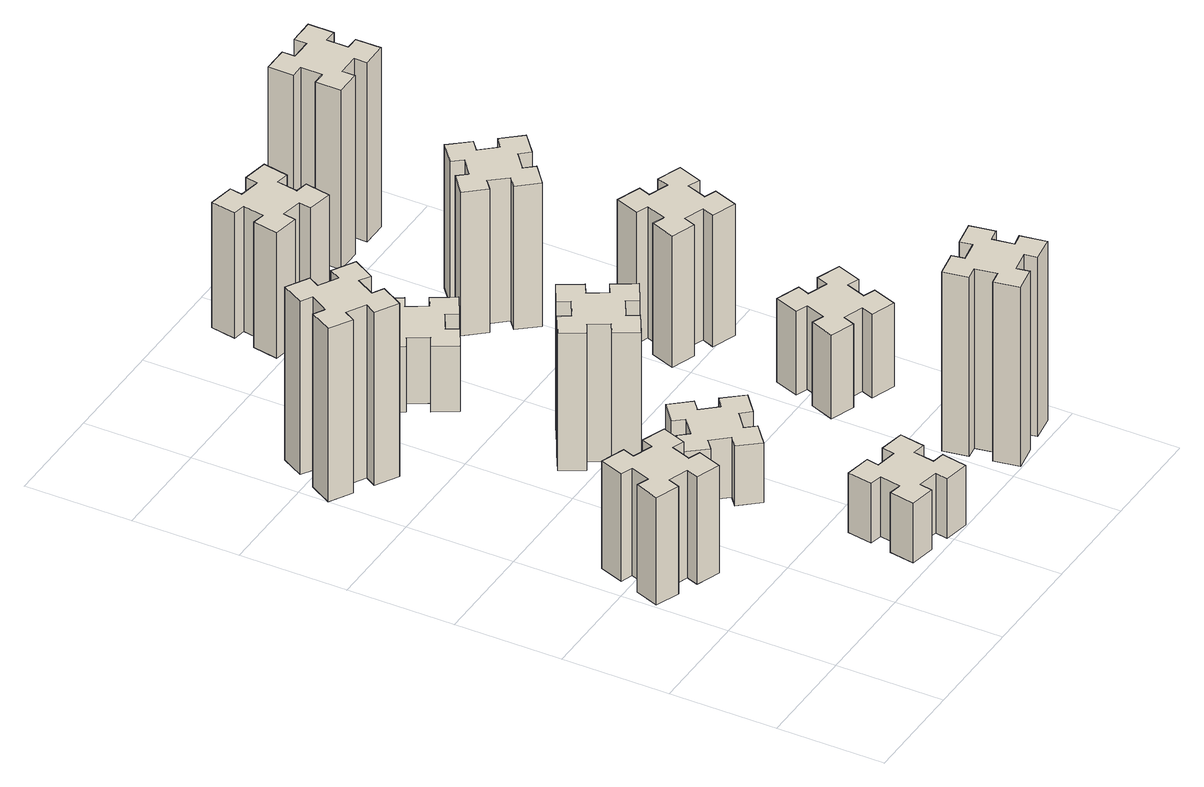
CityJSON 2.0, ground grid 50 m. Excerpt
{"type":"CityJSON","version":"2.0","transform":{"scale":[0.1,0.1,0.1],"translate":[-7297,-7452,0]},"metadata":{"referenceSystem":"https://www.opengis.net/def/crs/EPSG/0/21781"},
"CityObjects":{
"building1":{"type":"Building","attributes":{"class":"1000","function":"1000","usage":"1000","yearOfConstruction":2016,"roofType":"1000","measuredHeight":54,"storeysAboveGround":30,"storeysBelowGround":0},"geometry":[{"type":"Solid","lod":"1","boundaries":[[[[0,1,2,3,4,5,6,7,8,9,10,11,12,13,14,15,16,17,18,19]],[[17,16,20,21]],[[16,15,22,20]],[[15,14,23,22]],[[14,13,24,23]],[[13,12,25,24]],[[12,11,26,25]],[[11,10,27,26]],[[10,9,28,27]],[[9,8,29,28]],[[8,7,30,29]],[[7,6,31,30]],[[6,5,32,31]],[[5,4,33,32]],[[4,3,34,33]],[[3,2,35,34]],[[2,1,36,35]],[[1,0,37,36]],[[0,19,38,37]],[[19,18,39,38]],[[18,17,21,39]],[[24,25,26,27,28,29,30,31,32,33,34,35,36,37,38,39,21,20,22,23]]]]}]},
"building2":{"type":"Building","attributes":{"class":"1000","function":"1000","usage":"1000","yearOfConstruction":2016,"roofType":"1000","measuredHeight":87,"storeysAboveGround":30,"storeysBelowGround":0},"geometry":[{"type":"Solid","lod":"1","boundaries":[[[[40,41,42,43,44,45,46,47,48,49,50,51,52,53,54,55,56,57,58,59]],[[57,56,60,61]],[[56,55,62,60]],[[55,54,63,62]],[[54,53,64,63]],[[53,52,65,64]],[[52,51,66,65]],[[51,50,67,66]],[[50,49,68,67]],[[49,48,69,68]],[[48,47,70,69]],[[47,46,71,70]],[[46,45,72,71]],[[45,44,73,72]],[[44,43,74,73]],[[43,42,75,74]],[[42,41,76,75]],[[41,40,77,76]],[[40,59,78,77]],[[59,58,79,78]],[[58,57,61,79]],[[64,65,66,67,68,69,70,71,72,73,74,75,76,77,78,79,61,60,62,63]]]]}]},
"building3":{"type":"Building","attributes":{"class":"1000","function":"1000","usage":"1000","yearOfConstruction":2016,"roofType":"1000","measuredHeight":30,"storeysAboveGround":30,"storeysBelowGround":0},"geometry":[{"type":"Solid","lod":"1","boundaries":[[[[80,81,82,83,84,85,86,87,88,89,90,91,92,93,94,95,96,97,98,99]],[[97,96,100,101]],[[96,95,102,100]],[[95,94,103,102]],[[94,93,104,103]],[[93,92,105,104]],[[92,91,106,105]],[[91,90,107,106]],[[90,89,108,107]],[[89,88,109,108]],[[88,87,110,109]],[[87,86,111,110]],[[86,85,112,111]],[[85,84,113,112]],[[84,83,114,113]],[[83,82,115,114]],[[82,81,116,115]],[[81,80,117,116]],[[80,99,118,117]],[[99,98,119,118]],[[98,97,101,119]],[[104,105,106,107,108,109,110,111,112,113,114,115,116,117,118,119,101,100,102,103]]]]}]},
"building4":{"type":"Building","attributes":{"class":"1000","function":"1000","usage":"1000","yearOfConstruction":2016,"roofType":"1000","measuredHeight":30,"storeysAboveGround":30,"storeysBelowGround":0},"geometry":[{"type":"Solid","lod":"1","boundaries":[[[[120,121,122,123,124,125,126,127,128,129,130,131,132,133,134,135,136,137,138,139]],[[137,136,140,141]],[[136,135,142,140]],[[135,134,143,142]],[[134,133,144,143]],[[133,132,145,144]],[[132,131,146,145]],[[131,130,147,146]],[[130,129,148,147]],[[129,128,149,148]],[[128,127,150,149]],[[127,126,151,150]],[[126,125,152,151]],[[125,124,153,152]],[[124,123,154,153]],[[123,122,155,154]],[[122,121,156,155]],[[121,120,157,156]],[[120,139,158,157]],[[139,138,159,158]],[[138,137,141,159]],[[144,145,146,147,148,149,150,151,152,153,154,155,156,157,158,159,141,140,142,143]]]]}]},
"building5":{"type":"Building","attributes":{"class":"1000","function":"1000","usage":"1000","yearOfConstruction":2016,"roofType":"1000","measuredHeight":69,"storeysAboveGround":30,"storeysBelowGround":0},"geometry":[{"type":"Solid","lod":"1","boundaries":[[[[160,161,162,163,164,165,166,167,168,169,170,171,172,173,174,175,176,177,178,179]],[[177,176,180,181]],[[176,175,182,180]],[[175,174,183,182]],[[174,173,184,183]],[[173,172,185,184]],[[172,171,186,185]],[[171,170,187,186]],[[170,169,188,187]],[[169,168,189,188]],[[168,167,190,189]],[[167,166,191,190]],[[166,165,192,191]],[[165,164,193,192]],[[164,163,194,193]],[[163,162,195,194]],[[162,161,196,195]],[[161,160,197,196]],[[160,179,198,197]],[[179,178,199,198]],[[178,177,181,199]],[[184,185,186,187,188,189,190,191,192,193,194,195,196,197,198,199,181,180,182,183]]]]}]},
"building6":{"type":"Building","attributes":{"class":"1000","function":"1000","usage":"1000","yearOfConstruction":2016,"roofType":"1000","measuredHeight":33,"storeysAboveGround":30,"storeysBelowGround":0},"geometry":[{"type":"Solid","lod":"1","boundaries":[[[[200,201,202,203,204,205,206,207,208,209,210,211,212,213,214,215,216,217,218,219]],[[217,216,220,221]],[[216,215,222,220]],[[215,214,223,222]],[[214,213,224,223]],[[213,212,225,224]],[[212,211,226,225]],[[211,210,227,226]],[[210,209,228,227]],[[209,208,229,228]],[[208,207,230,229]],[[207,206,231,230]],[[206,205,232,231]],[[205,204,233,232]],[[204,203,234,233]],[[203,202,235,234]],[[202,201,236,235]],[[201,200,237,236]],[[200,219,238,237]],[[219,218,239,238]],[[218,217,221,239]],[[224,225,226,227,228,229,230,231,232,233,234,235,236,237,238,239,221,220,222,223]]]]}]},
"building7":{"type":"Building","attributes":{"class":"1000","function":"1000","usage":"1000","yearOfConstruction":2016,"roofType":"1000","measuredHeight":90,"storeysAboveGround":30,"storeysBelowGround":0},"geometry":[{"type":"Solid","lod":"1","boundaries":[[[[240,241,242,243,244,245,246,247,248,249,250,251,252,253,254,255,256,257,258,259]],[[257,256,260,261]],[[256,255,262,260]],[[255,254,263,262]],[[254,253,264,263]],[[253,252,265,264]],[[252,251,266,265]],[[251,250,267,266]],[[250,249,268,267]],[[249,248,269,268]],[[248,247,270,269]],[[247,246,271,270]],[[246,245,272,271]],[[245,244,273,272]],[[244,243,274,273]],[[243,242,275,274]],[[242,241,276,275]],[[241,240,277,276]],[[240,259,278,277]],[[259,258,279,278]],[[258,257,261,279]],[[264,265,266,267,268,269,270,271,272,273,274,275,276,277,278,279,261,260,262,263]]]]}]},
"building8":{"type":"Building","attributes":{"class":"1000","function":"1000","usage":"1000","yearOfConstruction":2016,"roofType":"1000","measuredHeight":63,"storeysAboveGround":30,"storeysBelowGround":0},"geometry":[{"type":"Solid","lod":"1","boundaries":[[[[280,281,282,283,284,285,286,287,288,289,290,291,292,293,294,295,296,297,298,299]],[[297,296,300,301]],[[296,295,302,300]],[[295,294,303,302]],[[294,293,304,303]],[[293,292,305,304]],[[292,291,306,305]],[[291,290,307,306]],[[290,289,308,307]],[[289,288,309,308]],[[288,287,310,309]],[[287,286,311,310]],[[286,285,312,311]],[[285,284,313,312]],[[284,283,314,313]],[[283,282,315,314]],[[282,281,316,315]],[[281,280,317,316]],[[280,299,318,317]],[[299,298,319,318]],[[298,297,301,319]],[[304,305,306,307,308,309,310,311,312,313,314,315,316,317,318,319,301,300,302,303]]]]}]},
"building9":{"type":"Building","attributes":{"class":"1000","function":"1000","usage":"1000","yearOfConstruction":2016,"roofType":"1000","measuredHeight":42,"storeysAboveGround":30,"storeysBelowGround":0},"geometry":[{"type":"Solid","lod":"1","boundaries":[[[[320,321,322,323,324,325,326,327,328,329,330,331,332,333,334,335,336,337,338,339]],[[337,336,340,341]],[[336,335,342,340]],[[335,334,343,342]],[[334,333,344,343]],[[333,332,345,344]],[[332,331,346,345]],[[331,330,347,346]],[[330,329,348,347]],[[329,328,349,348]],[[328,327,350,349]],[[327,326,351,350]],[[326,325,352,351]],[[325,324,353,352]],[[324,323,354,353]],[[323,322,355,354]],[[322,321,356,355]],[[321,320,357,356]],[[320,339,358,357]],[[339,338,359,358]],[[338,337,341,359]],[[344,345,346,347,348,349,350,351,352,353,354,355,356,357,358,359,341,340,342,343]]]]}]},
"building10":{"type":"Building","attributes":{"class":"1000","function":"1000","usage":"1000","yearOfConstruction":2016,"roofType":"1000","measuredHeight":66,"storeysAboveGround":30,"storeysBelowGround":0},"geometry":[{"type":"Solid","lod":"1","boundaries":[[[[360,361,362,363,364,365,366,367,368,369,370,371,372,373,374,375,376,377,378,379]],[[377,376,380,381]],[[376,375,382,380]],[[375,374,383,382]],[[374,373,384,383]],[[373,372,385,384]],[[372,371,386,385]],[[371,370,387,386]],[[370,369,388,387]],[[369,368,389,388]],[[368,367,390,389]],[[367,366,391,390]],[[366,365,392,391]],[[365,364,393,392]],[[364,363,394,393]],[[363,362,395,394]],[[362,361,396,395]],[[361,360,397,396]],[[360,379,398,397]],[[379,378,399,398]],[[378,377,381,399]],[[384,385,386,387,388,389,390,391,392,393,394,395,396,397,398,399,381,380,382,383]]]]}]},
"building11":{"type":"Building","attributes":{"class":"1000","function":"1000","usage":"1000","yearOfConstruction":2016,"roofType":"1000","measuredHeight":72,"storeysAboveGround":30,"storeysBelowGround":0},"geometry":[{"type":"Solid","lod":"1","boundaries":[[[[400,401,402,403,404,405,406,407,408,409,410,411,412,413,414,415,416,417,418,419]],[[417,416,420,421]],[[416,415,422,420]],[[415,414,423,422]],[[414,413,424,423]],[[413,412,425,424]],[[412,411,426,425]],[[411,410,427,426]],[[410,409,428,427]],[[409,408,429,428]],[[408,407,430,429]],[[407,406,431,430]],[[406,405,432,431]],[[405,404,433,432]],[[404,403,434,433]],[[403,402,435,434]],[[402,401,436,435]],[[401,400,437,436]],[[400,419,438,437]],[[419,418,439,438]],[[418,417,421,439]],[[424,425,426,427,428,429,430,431,432,433,434,435,436,437,438,439,421,420,422,423]]]]}]},
"building12":{"type":"Building","attributes":{"class":"1000","function":"1000","usage":"1000","yearOfConstruction":2016,"roofType":"1000","measuredHeight":90,"storeysAboveGround":30,"storeysBelowGround":0},"geometry":[{"type":"Solid","lod":"1","boundaries":[[[[440,441,442,443,444,445,446,447,448,449,450,451,452,453,454,455,456,457,458,459]],[[457,456,460,461]],[[456,455,462,460]],[[455,454,463,462]],[[454,453,464,463]],[[453,452,465,464]],[[452,451,466,465]],[[451,450,467,466]],[[450,449,468,467]],[[449,448,469,468]],[[448,447,470,469]],[[447,446,471,470]],[[446,445,472,471]],[[445,444,473,472]],[[444,443,474,473]],[[443,442,475,474]],[[442,441,476,475]],[[441,440,477,476]],[[440,459,478,477]],[[459,458,479,478]],[[458,457,461,479]],[[464,465,466,467,468,469,470,471,472,473,474,475,476,477,478,479,461,460,462,463]]]]}]}
},
"vertices":[
[149,1030,0],[115,936,0],[59,957,0],[17,844,0],[130,803,0],[151,859,0],[245,825,0],[224,769,0],[337,727,0],[378,840,0],[322,861,0],[356,955,0],[412,934,0],[453,1047,0],[340,1088,0],[320,1032,0],[226,1066,0],[247,1122,0],[134,1163,0],[93,1050,0],[226,1066,540],[247,1122,540],[320,1032,540],[340,1088,540],[453,1047,540],[412,934,540],[356,955,540],[322,861,540],[378,840,540],[337,727,540],[224,769,540],[245,825,540],[151,859,540],[130,803,540],[17,844,540],[59,957,540],[115,936,540],[149,1030,540],[93,1050,540],[134,1163,540],
[306,2327,0],[356,2414,0],[408,2384,0],[468,2488,0],[364,2548,0],[334,2496,0],[247,2546,0],[277,2598,0],[173,2658,0],[113,2554,0],[165,2524,0],[115,2437,0],[63,2467,0],[3,2363,0],[107,2303,0],[137,2355,0],[224,2305,0],[194,2253,0],[298,2193,0],[358,2297,0],[224,2305,870],[194,2253,870],[137,2355,870],[107,2303,870],[3,2363,870],[63,2467,870],[115,2437,870],[165,2524,870],[113,2554,870],[173,2658,870],[277,2598,870],[247,2546,870],[334,2496,870],[364,2548,870],[468,2488,870],[408,2384,870],[356,2414,870],[306,2327,870],[358,2297,870],[298,2193,870],
[876,274,0],[858,175,0],[799,186,0],[778,67,0],[897,47,0],[907,106,0],[1005,88,0],[995,29,0],[1113,8,0],[1134,127,0],[1075,137,0],[1092,235,0],[1151,225,0],[1172,343,0],[1054,364,0],[1044,305,0],[945,322,0],[956,381,0],[837,402,0],[817,284,0],[945,322,300],[956,381,300],[1044,305,300],[1054,364,300],[1172,343,300],[1151,225,300],[1092,235,300],[1075,137,300],[1134,127,300],[1113,8,300],[995,29,300],[1005,88,300],[907,106,300],[897,47,300],[778,67,300],[799,186,300],[858,175,300],[876,274,300],[817,284,300],[837,402,300],
[908,929,0],[984,993,0],[1023,947,0],[1115,1024,0],[1038,1116,0],[992,1078,0],[927,1154,0],[973,1193,0],[896,1285,0],[804,1208,0],[843,1162,0],[766,1097,0],[728,1143,0],[636,1066,0],[713,974,0],[759,1013,0],[823,936,0],[777,898,0],[854,806,0],[946,883,0],[823,936,300],[777,898,300],[759,1013,300],[713,974,300],[636,1066,300],[728,1143,300],[766,1097,300],[843,1162,300],[804,1208,300],[896,1285,300],[973,1193,300],[927,1154,300],[992,1078,300],[1038,1116,300],[1115,1024,300],[1023,947,300],[984,993,300],[908,929,300],[946,883,300],[854,806,300],
[755,1574,0],[805,1487,0],[753,1457,0],[813,1353,0],[917,1413,0],[887,1465,0],[974,1515,0],[1004,1463,0],[1108,1523,0],[1048,1627,0],[996,1597,0],[946,1684,0],[998,1714,0],[938,1818,0],[834,1758,0],[864,1706,0],[777,1656,0],[747,1708,0],[643,1648,0],[703,1544,0],[777,1656,690],[747,1708,690],[864,1706,690],[834,1758,690],[938,1818,690],[998,1714,690],[946,1684,690],[996,1597,690],[1048,1627,690],[1108,1523,690],[1004,1463,690],[974,1515,690],[887,1465,690],[917,1413,690],[813,1353,690],[753,1457,690],[805,1487,690],[755,1574,690],[703,1544,690],[643,1648,690],
[755,2414,0],[805,2327,0],[753,2297,0],[813,2193,0],[917,2253,0],[887,2305,0],[974,2355,0],[1004,2303,0],[1108,2363,0],[1048,2467,0],[996,2437,0],[946,2524,0],[998,2554,0],[938,2658,0],[834,2598,0],[864,2546,0],[777,2496,0],[747,2548,0],[643,2488,0],[703,2384,0],[777,2496,330],[747,2548,330],[864,2546,330],[834,2598,330],[938,2658,330],[998,2554,330],[946,2524,330],[996,2437,330],[1048,2467,330],[1108,2363,330],[1004,2303,330],[974,2355,330],[887,2305,330],[917,2253,330],[813,2193,330],[753,2297,330],[805,2327,330],[755,2414,330],[703,2384,330],[643,2488,330],
[1745,322,0],[1647,305,0],[1637,364,0],[1518,343,0],[1539,225,0],[1598,235,0],[1616,137,0],[1557,127,0],[1577,8,0],[1696,29,0],[1685,88,0],[1784,106,0],[1794,47,0],[1912,67,0],[1891,186,0],[1832,175,0],[1815,274,0],[1874,284,0],[1853,402,0],[1735,381,0],[1815,274,900],[1874,284,900],[1832,175,900],[1891,186,900],[1912,67,900],[1794,47,900],[1784,106,900],[1685,88,900],[1696,29,900],[1577,8,900],[1557,127,900],[1616,137,900],[1598,235,900],[1539,225,900],[1518,343,900],[1637,364,900],[1647,305,900],[1745,322,900],[1735,381,900],[1853,402,900],
[876,3234,0],[858,3135,0],[799,3146,0],[778,3027,0],[897,3007,0],[907,3066,0],[1005,3048,0],[995,2989,0],[1113,2968,0],[1134,3087,0],[1075,3097,0],[1092,3195,0],[1151,3185,0],[1172,3303,0],[1054,3324,0],[1044,3265,0],[945,3282,0],[956,3341,0],[837,3362,0],[817,3244,0],[945,3282,630],[956,3341,630],[1044,3265,630],[1054,3324,630],[1172,3303,630],[1151,3185,630],[1092,3195,630],[1075,3097,630],[1134,3087,630],[1113,2968,630],[995,2989,630],[1005,3048,630],[907,3066,630],[897,3007,630],[778,3027,630],[799,3146,630],[858,3135,630],[876,3234,630],[817,3244,630],[837,3362,630],
[1631,859,0],[1725,825,0],[1704,769,0],[1817,727,0],[1858,840,0],[1802,861,0],[1836,955,0],[1892,934,0],[1933,1047,0],[1820,1088,0],[1800,1032,0],[1706,1066,0],[1727,1122,0],[1614,1163,0],[1573,1050,0],[1629,1030,0],[1595,936,0],[1539,957,0],[1497,844,0],[1610,803,0],[1595,936,420],[1539,957,420],[1629,1030,420],[1573,1050,420],[1614,1163,420],[1727,1122,420],[1706,1066,420],[1800,1032,420],[1820,1088,420],[1933,1047,420],[1892,934,420],[1836,955,420],[1802,861,420],[1858,840,420],[1817,727,420],[1704,769,420],[1725,825,420],[1631,859,420],[1610,803,420],[1497,844,420],
[1800,1772,0],[1706,1806,0],[1727,1862,0],[1614,1903,0],[1573,1790,0],[1629,1770,0],[1595,1676,0],[1539,1697,0],[1497,1584,0],[1610,1543,0],[1631,1599,0],[1725,1565,0],[1704,1509,0],[1817,1467,0],[1858,1580,0],[1802,1601,0],[1836,1695,0],[1892,1674,0],[1933,1787,0],[1820,1828,0],[1836,1695,660],[1892,1674,660],[1802,1601,660],[1858,1580,660],[1817,1467,660],[1704,1509,660],[1725,1565,660],[1631,1599,660],[1610,1543,660],[1497,1584,660],[1539,1697,660],[1595,1676,660],[1629,1770,660],[1573,1790,660],[1614,1903,660],[1727,1862,660],[1706,1806,660],[1800,1772,660],[1820,1828,660],[1933,1787,660],
[1399,2393,0],[1463,2316,0],[1417,2278,0],[1494,2186,0],[1586,2263,0],[1548,2309,0],[1624,2373,0],[1663,2327,0],[1755,2404,0],[1678,2496,0],[1632,2458,0],[1567,2534,0],[1613,2573,0],[1536,2665,0],[1444,2588,0],[1483,2542,0],[1406,2477,0],[1368,2523,0],[1276,2446,0],[1353,2354,0],[1406,2477,720],[1368,2523,720],[1483,2542,720],[1444,2588,720],[1536,2665,720],[1613,2573,720],[1567,2534,720],[1632,2458,720],[1678,2496,720],[1755,2404,720],[1663,2327,720],[1624,2373,720],[1548,2309,720],[1586,2263,720],[1494,2186,720],[1417,2278,720],[1463,2316,720],[1399,2393,720],[1353,2354,720],[1276,2446,720],
[1565,3155,0],[1665,3155,0],[1665,3095,0],[1785,3095,0],[1785,3215,0],[1725,3215,0],[1725,3315,0],[1785,3315,0],[1785,3435,0],[1665,3435,0],[1665,3375,0],[1565,3375,0],[1565,3435,0],[1445,3435,0],[1445,3315,0],[1505,3315,0],[1505,3215,0],[1445,3215,0],[1445,3095,0],[1565,3095,0],[1505,3215,900],[1445,3215,900],[1505,3315,900],[1445,3315,900],[1445,3435,900],[1565,3435,900],[1565,3375,900],[1665,3375,900],[1665,3435,900],[1785,3435,900],[1785,3315,900],[1725,3315,900],[1725,3215,900],[1785,3215,900],[1785,3095,900],[1665,3095,900],[1665,3155,900],[1565,3155,900],[1565,3095,900],[1445,3095,900]
]}
